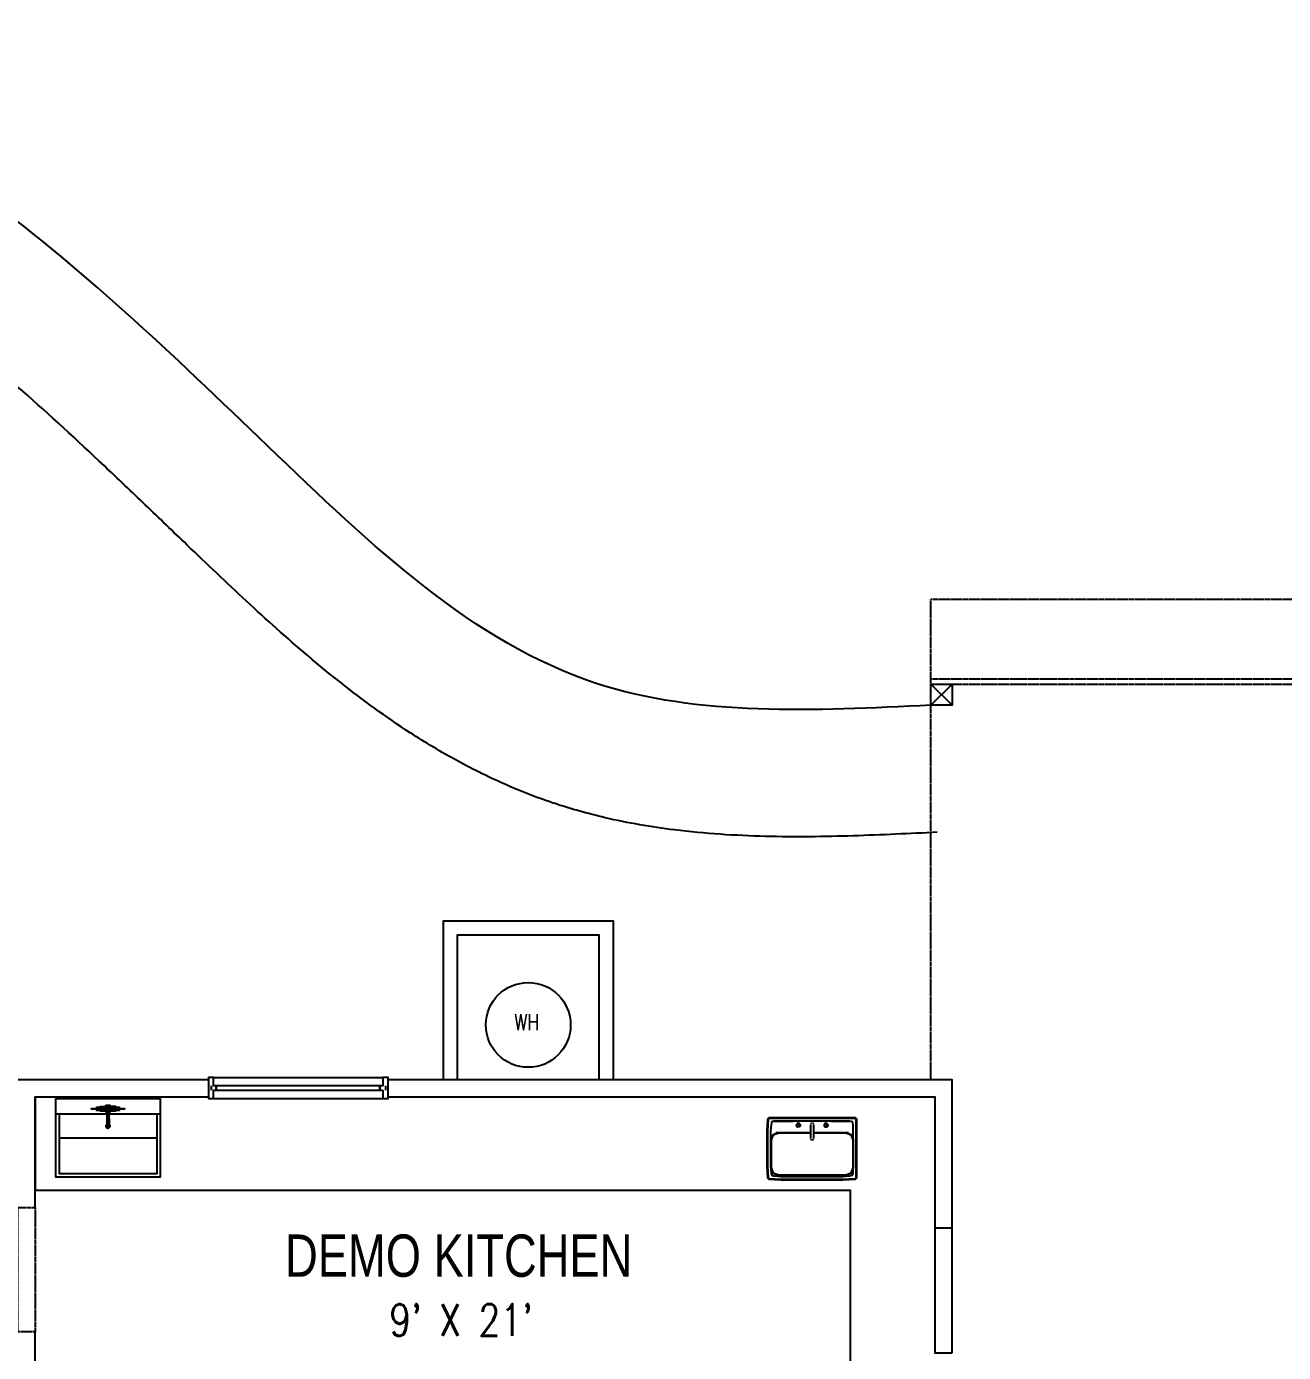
# Model space of a CAD drawing. Header units: inches. Extents: x -625442 to 34963, y -27993 to 66986.
# Drawn here: x 2733.6 to 3089.5, y 21929.4 to 22304.7 of the extents above; entities that cross this region are included whole.
import ezdxf

# ---------------------------------------------------------------- set-up
doc = ezdxf.new("R2010")
doc.units = ezdxf.units.IN
doc.header["$LTSCALE"] = 0.5
doc.header["$MEASUREMENT"] = 0
doc.linetypes.add('HIDDEN2', pattern=[0.1875, 0.125, -0.0625])
for name, color, linetype in [('0-TEXT', 30, 'Continuous'), ('P-ABOVE', 201, 'HIDDEN2'), ('P-BELOW-LIGHT', 143, 'Continuous'), ('P-BELOW-MED', 145, 'Continuous'), ('P-CASEWORK', 140, 'Continuous'), ('P-FIXTURE', 63, 'Continuous'), ('P-WALL', 90, 'Continuous'), ('P-WINDOW', 213, 'Continuous')]:
    doc.layers.add(name, color=color, linetype=linetype)
doc.styles.add('1-4T', font='Zap601Rm.ttf', dxfattribs={"width": 0.8, "height": 12})
doc.styles.add('sapa notes', font='romans.shx', dxfattribs={"width": 0.8})

msp = doc.modelspace()

# ---------------------------------------------------------------- linework, layer by layer
at = {"layer": 'P-ABOVE'}
for p, q in [((2989.69576, 22120.12307), (3450.69576, 22120.12307)), ((2989.69576, 22118.62307), (3450.69576, 22118.62307))]:
    msp.add_line(p, q, dxfattribs=at)
msp.add_lwpolyline([(2989.69576, 22006.62307), (2989.69576, 22142.62307), (3450.69576, 22142.62307), (3450.69576, 21746.62307), (3096.69576, 21746.62307), (3096.69576, 21769.12307)], dxfattribs=at)
msp.add_lwpolyline([(2736.07995, 21935.21405), (2731.18892, 21935.21405), (2731.18892, 21970.42946), (2736.07995, 21970.42946)], close=True, dxfattribs=at)
at = {"layer": 'P-BELOW-LIGHT'}
for points in [[(2786.55537, 22001.34076), (2786.55537, 22003.68845), (2787.33793, 22003.68845), (2787.33793, 22004.8623), (2786.55537, 22004.8623), (2786.55537, 22007.20999), (2785.18588, 22007.20999), (2785.18588, 22001.34076), (2786.55537, 22001.34076), (2834.48745, 22001.34076)], [(2786.55537, 22007.20999), (2834.48745, 22007.20999)], [(2785.96845, 22003.68845), (2785.96845, 22004.8623)], [(2835.27002, 22004.8623), (2835.27002, 22003.68845)], [(2751.92688, 21998.40614), (2751.92688, 21998.40614)]]:
    msp.add_lwpolyline(points, dxfattribs=at)
for points in [[(2834.48745, 22003.68845), (2834.48745, 22001.34076), (2836.05258, 22001.34076), (2836.05258, 22007.20999), (2834.48745, 22007.20999), (2834.48745, 22004.8623), (2833.70489, 22004.8623), (2833.70489, 22003.68845)], [(2753.8833, 21998.79742), (2753.49201, 21998.79742), (2753.49201, 21998.40614), (2753.49201, 21998.01486), (2753.8833, 21998.01486), (2753.8833, 21998.40614), (2753.68766, 21998.40614), (2753.49201, 21998.40614), (2753.10073, 21998.40614), (2752.90509, 21998.40614), (2752.51381, 21998.40614), (2752.31817, 21998.40614), (2752.51381, 21998.40614), (2752.90509, 21998.40614), (2753.10073, 21998.40614), (2753.49201, 21998.40614), (2753.68766, 21998.40614), (2753.8833, 21998.40614)], [(2752.31817, 21998.40614), (2752.12253, 21998.40614), (2751.92688, 21998.40614), (2752.12253, 21998.40614)]]:
    msp.add_lwpolyline(points, close=True, dxfattribs=at)
msp.add_spline([(2989.69576, 22112.62307), (2894.94644, 22118.8197), (2801.91579, 22185.9997), (2627.39861, 22298.64506), (2484.11788, 22259.9656), (2435.19958, 22229.82551), (2365.92688, 22223.32277)], degree=3, dxfattribs=at)
msp.add_open_spline([(2991.46633, 22076.66664), (2983.73361, 22076.28586), (2975.78572, 22075.89243), (2959.54537, 22075.38937), (2951.2522, 22075.27902), (2934.3736, 22075.70732), (2925.78574, 22076.24512), (2910.60551, 22078.13992), (2904.06402, 22079.25348), (2894.99528, 22081.35996), (2892.49455, 22081.99956), (2888.40743, 22083.15193), (2886.82163, 22083.62535), (2883.92788, 22084.54053), (2882.61895, 22084.97392), (2880.02824, 22085.87028), (2878.74326, 22086.33413), (2874.9196, 22087.77024), (2872.41224, 22088.78705), (2865.01461, 22091.9964), (2860.24937, 22094.34743), (2851.02984, 22099.37669), (2846.5752, 22102.05486), (2835.38085, 22109.31577), (2828.85073, 22114.08513), (2816.31388, 22123.97567), (2810.30619, 22129.098), (2798.65899, 22139.48082), (2793.01934, 22144.74201), (2784.65956, 22152.6731), (2781.84951, 22155.36311), (2777.09853, 22159.91983), (2775.14462, 22161.7959), (2771.23791, 22165.54346), (2769.28806, 22167.4124), (2763.44768, 22172.99791), (2759.56626, 22176.69315), (2747.94985, 22187.63874), (2740.24173, 22194.74881), (2724.87549, 22208.3034), (2717.21737, 22214.74734), (2701.96123, 22226.68916), (2694.36368, 22232.18595), (2679.26655, 22241.98926), (2671.76891, 22246.29448), (2658.57836, 22252.72882), (2652.85989, 22255.13067), (2641.48103, 22259.08145), (2635.82167, 22260.63153), (2628.02787, 22262.16122), (2625.90656, 22262.51624), (2622.56733, 22262.97647), (2621.35237, 22263.12354), (2618.89514, 22263.38036), (2617.65573, 22263.48976), (2613.90654, 22263.76073), (2611.36573, 22263.86507), (2603.6328, 22263.9484), (2598.32964, 22263.69722), (2587.51668, 22262.58773), (2582.00723, 22261.72944), (2567.87839, 22258.80599), (2559.18747, 22256.33791), (2541.94098, 22250.1543), (2533.38592, 22246.43938), (2522.89181, 22241.0809), (2520.71479, 22239.92372), (2514.24744, 22236.34926), (2510.02085, 22233.82893), (2505.27291, 22230.78366), (2504.64272, 22230.37496), (2502.76033, 22229.14064), (2501.48801, 22228.28798), (2498.89172, 22226.521), (2497.57, 22225.60816), (2493.52786, 22222.79363), (2490.73118, 22220.81545), (2484.88555, 22216.73191), (2481.83658, 22214.62635), (2475.41606, 22210.38233), (2472.04412, 22208.24338), (2464.89017, 22204.05471), (2461.10708, 22202.00445), (2455.57651, 22199.36638), (2454.04207, 22198.66872), (2451.4419, 22197.55176), (2450.39643, 22197.11925), (2448.45928, 22196.35078), (2447.5702, 22196.01044), (2445.79793, 22195.35663), (2444.91188, 22195.04189), (2442.25525, 22194.13283), (2440.4862, 22193.57371), (2435.19344, 22192.026), (2431.68467, 22191.16705), (2422.73166, 22189.31957), (2417.34038, 22188.54119), (2406.78587, 22187.46345), (2401.62113, 22187.16394), (2391.53348, 22186.85651), (2386.60982, 22186.8489), (2377.01787, 22186.97363), (2372.34931, 22187.10621), (2366.8057, 22187.27728), (2365.7963, 22187.30906), (2364.79429, 22187.3406)], degree=3, knots=[0, 0, 0, 0, 22.276637222, 22.276637222, 44.553274445, 44.553274445, 66.829911667, 66.829911667, 83.407930291, 83.407930291, 89.705526236, 89.705526236, 93.696512164, 93.696512164, 96.991055155, 96.991055155, 100.285598146, 100.285598146, 106.874684128, 106.874684128, 120.052856092, 120.052856092, 133.231028056, 133.231028056, 154.218431796, 154.218431796, 175.205835536, 175.205835536, 196.193239277, 196.193239277, 207.008348568, 207.008348568, 214.650252813, 214.650252813, 222.292157058, 222.292157058, 237.575965547, 237.575965547, 268.143582527, 268.143582527, 298.711199506, 298.711199506, 329.278816486, 329.278816486, 359.846433465, 359.846433465, 383.533038491, 383.533038491, 407.219643516, 407.219643516, 416.062558555, 416.062558555, 421.097053981, 421.097053981, 426.131549408, 426.131549408, 436.20054026, 436.20054026, 456.338521966, 456.338521966, 476.476503672, 476.476503672, 507.494839108, 507.494839108, 538.513174545, 538.513174545, 546.716463222, 546.716463222, 563.123040575, 563.123040575, 565.646070205, 565.646070205, 570.692129464, 570.692129464, 575.738188723, 575.738188723, 585.830307242, 585.830307242, 595.922425761, 595.922425761, 606.014544279, 606.014544279, 616.106662798, 616.106662798, 619.863510877, 619.863510877, 622.328536236, 622.328536236, 624.363978582, 624.363978582, 626.399420928, 626.399420928, 630.470305621, 630.470305621, 638.612075007, 638.612075007, 651.453732913, 651.453732913, 664.29539082, 664.29539082, 677.137048727, 677.137048727, 689.978706634, 689.978706634, 692.8623578, 692.8623578, 692.8623578, 692.8623578], dxfattribs=at)
at = {"layer": 'P-BELOW-MED'}
for p, q in [((2989.69576, 22118.62307), (2995.69576, 22112.62307)), ((2995.69576, 22118.62307), (2989.69576, 22112.62307))]:
    msp.add_line(p, q, dxfattribs=at)
at = {"layer": 'P-CASEWORK'}
msp.add_lwpolyline([(2736.07995, 22001.73204), (2736.07995, 21975.32048), (2966.80474, 21975.32048), (2966.80474, 21923.28196), (2783.22947, 21923.28196)], dxfattribs=at)
at = {"layer": 'P-FIXTURE'}
for points in [[(2741.94919, 22001.34076), (2771.491, 22001.34076), (2771.491, 21996.84101), (2771.491, 21979.03767), (2741.94919, 21979.03767), (2741.94919, 21996.84101)], [(2753.8833, 21998.60178), (2754.27458, 21998.60178)], [(2754.47022, 21998.60178), (2754.27458, 21998.60178)], [(2756.23099, 21998.79742), (2756.23099, 21998.60178), (2756.23099, 21998.40614), (2756.23099, 21998.2105), (2756.42663, 21998.01486), (2756.23099, 21998.01486), (2756.42663, 21997.81922), (2754.47022, 21997.81922), (2754.47022, 21998.01486), (2754.47022, 21998.2105), (2754.47022, 21998.40614), (2754.47022, 21998.60178), (2754.47022, 21998.79742), (2754.47022, 21998.99306), (2756.42663, 21998.99306), (2756.42663, 21998.79742), (2756.62227, 21998.79742), (2756.62227, 21998.99306), (2756.42663, 21998.99306)], [(2756.23099, 21998.79742), (2754.47022, 21998.79742)], [(2757.2092, 21998.60178), (2758.96997, 21998.60178)], [(2758.96997, 21998.60178), (2759.16561, 21998.60178), (2758.96997, 21998.60178), (2759.16561, 21998.60178)], [(2759.16561, 21998.60178), (2759.55689, 21998.60178)], [(2759.94817, 21998.40614), (2759.94817, 21998.79742), (2759.55689, 21998.79742), (2759.55689, 21998.40614), (2759.75253, 21998.40614), (2759.94817, 21998.40614), (2760.14381, 21998.40614), (2760.5351, 21998.40614), (2760.92638, 21998.40614), (2761.12202, 21998.40614), (2760.92638, 21998.40614), (2760.5351, 21998.40614), (2760.14381, 21998.40614), (2759.94817, 21998.40614), (2759.75253, 21998.40614), (2759.55689, 21998.40614), (2759.55689, 21998.01486), (2759.94817, 21998.01486)], [(2754.47022, 21998.40614), (2754.27458, 21998.40614)], [(2754.47022, 21998.2105), (2754.27458, 21998.2105), (2754.47022, 21998.2105), (2754.27458, 21998.2105)], [(2757.01355, 21997.81922), (2758.96997, 21997.81922)], [(2758.96997, 21998.40614), (2759.16561, 21998.40614)], [(2758.96997, 21998.2105), (2759.16561, 21998.2105)], [(2759.55689, 21998.2105), (2759.16561, 21998.2105)], [(2761.31766, 21998.40614), (2761.5133, 21998.40614), (2761.31766, 21998.40614), (2761.12202, 21998.40614), (2761.31766, 21998.40614), (2761.5133, 21998.40614)], [(2967.71908, 21980.21151), (2967.71908, 21982.16792), (2967.71908, 21991.94998), (2967.71908, 21993.90639), (2967.52344, 21994.68896), (2966.74087, 21994.8846), (2961.45856, 21994.8846), (2964.78446, 21994.8846), (2966.74087, 21994.8846), (2961.45856, 21994.8846), (2950.6983, 21994.8846), (2945.22035, 21994.8846), (2947.17676, 21994.8846), (2950.6983, 21994.8846), (2945.22035, 21994.8846), (2944.63342, 21994.68896), (2944.43778, 21993.90639), (2944.24214, 21991.94998), (2944.24214, 21982.16792), (2944.43778, 21980.21151), (2944.63342, 21979.62459), (2945.22035, 21979.42895), (2947.17676, 21979.23331), (2964.78446, 21979.23331), (2966.74087, 21979.42895), (2967.52344, 21979.62459)], [(2756.42663, 21993.31947), (2756.42663, 21993.51511), (2756.42663, 21993.71075)], [(2756.81791, 21992.92819), (2756.81791, 21993.12383)], [(2951.6765, 21993.71075), (2952.06779, 21993.31947), (2952.65471, 21993.71075), (2952.06779, 21994.29768)], [(2951.6765, 21993.90639), (2951.87215, 21994.10204), (2952.06779, 21994.29768), (2952.45907, 21994.10204), (2952.65471, 21993.90639), (2952.65471, 21993.71075), (2952.65471, 21993.51511), (2952.45907, 21993.31947), (2952.65471, 21993.51511), (2952.65471, 21993.71075), (2952.65471, 21993.90639), (2952.45907, 21994.10204), (2952.06779, 21994.29768), (2951.87215, 21994.10204), (2951.6765, 21993.90639), (2951.87215, 21994.10204)], [(2952.06779, 21993.31947), (2951.87215, 21993.31947), (2951.6765, 21993.71075), (2951.87215, 21993.31947)], [(2952.06779, 21993.31947), (2951.87215, 21993.31947), (2951.6765, 21993.71075), (2951.87215, 21993.31947)], [(2952.06779, 21994.29768), (2952.26343, 21994.29768)], [(2952.45907, 21994.10204), (2952.65471, 21993.90639)], [(2952.65471, 21993.71075), (2952.65471, 21993.51511), (2952.45907, 21993.31947), (2952.65471, 21993.51511)], [(2960.48036, 21993.71075), (2959.89343, 21994.29768), (2959.50215, 21993.71075), (2959.89343, 21993.31947)], [(2960.48036, 21993.71075), (2960.28472, 21994.10204), (2959.69779, 21994.10204), (2959.50215, 21993.90639), (2959.50215, 21993.71075), (2959.50215, 21993.51511), (2959.69779, 21993.31947), (2959.89343, 21993.31947), (2960.28472, 21993.31947), (2960.48036, 21993.51511)], [(2959.50215, 21993.90639), (2959.69779, 21994.10204)], [(2960.48036, 21993.71075), (2960.28472, 21994.10204), (2959.69779, 21994.10204), (2959.50215, 21993.90639), (2959.50215, 21993.71075), (2959.50215, 21993.51511), (2959.69779, 21993.31947), (2959.89343, 21993.31947), (2960.28472, 21993.31947), (2960.48036, 21993.51511)], [(2959.89343, 21993.31947), (2959.69779, 21993.31947)], [(2959.89343, 21994.29768), (2960.08907, 21994.29768)], [(2960.28472, 21993.31947), (2960.08907, 21993.31947)], [(2960.28472, 21994.10204), (2960.48036, 21993.90639)], [(2960.48036, 21993.71075), (2960.48036, 21993.51511)]]:
    msp.add_lwpolyline(points, close=True, dxfattribs=at)
for points in [[(2754.27458, 21998.40614), (2753.8833, 21998.40614), (2754.27458, 21998.40614), (2754.27458, 21998.60178), (2754.27458, 21998.79742), (2753.8833, 21998.79742), (2754.27458, 21998.79742), (2753.49201, 21998.79742)], [(2754.47022, 21998.60178), (2754.27458, 21998.60178), (2754.47022, 21998.60178)], [(2754.27458, 21998.60178), (2754.47022, 21998.60178), (2754.27458, 21998.60178)], [(2754.47022, 21998.99306), (2756.42663, 21998.99306)], [(2756.23099, 21998.60178), (2754.47022, 21998.60178), (2756.03535, 21998.60178), (2756.23099, 21998.60178), (2756.42663, 21998.79742), (2756.23099, 21998.79742), (2756.03535, 21998.60178), (2756.03535, 21998.40614), (2756.03535, 21998.2105), (2756.23099, 21998.01486), (2756.23099, 21998.2105), (2754.47022, 21998.2105), (2756.03535, 21998.2105), (2756.23099, 21998.2105), (2756.03535, 21998.2105)], [(2756.42663, 21997.62358), (2756.23099, 21997.62358), (2756.23099, 21997.81922), (2754.47022, 21997.81922), (2756.42663, 21997.81922), (2756.42663, 21998.40614), (2756.42663, 21998.01486), (2756.62227, 21998.01486), (2756.62227, 21997.23229), (2756.62227, 21997.42793), (2756.62227, 21996.44973), (2756.81791, 21996.44973), (2756.81791, 21995.66716), (2757.01355, 21995.66716), (2757.01355, 21994.8846), (2757.01355, 21995.66716), (2757.01355, 21996.44973), (2756.81791, 21996.44973), (2756.81791, 21997.23229), (2756.62227, 21997.42793), (2756.62227, 21998.01486), (2756.62227, 21998.40614), (2756.42663, 21998.40614), (2756.42663, 21998.60178)], [(2755.83971, 21998.99306), (2756.03535, 21999.18871), (2756.23099, 21999.38435), (2756.42663, 21999.38435), (2756.62227, 21999.38435), (2757.01355, 21999.38435), (2757.2092, 21999.38435), (2757.40484, 21999.18871), (2757.60048, 21998.99306)], [(2756.03535, 21998.40614), (2756.03535, 21998.60178), (2756.03535, 21998.40614)], [(2756.23099, 21998.99306), (2756.42663, 21999.18871), (2756.62227, 21999.18871), (2756.81791, 21999.18871), (2757.01355, 21998.99306), (2757.2092, 21998.99306)], [(2756.23099, 21998.79742), (2756.23099, 21998.79742)], [(2756.23099, 21998.60178), (2756.23099, 21998.60178)], [(2756.42663, 21998.99306), (2756.62227, 21998.99306), (2756.42663, 21998.99306)], [(2756.42663, 21998.2105), (2756.42663, 21998.40614), (2756.42663, 21998.60178), (2756.62227, 21998.60178), (2756.81791, 21998.60178), (2757.01355, 21998.60178), (2757.01355, 21998.40614), (2757.01355, 21998.2105), (2756.81791, 21998.01486), (2756.62227, 21998.01486), (2756.42663, 21998.2105), (2756.42663, 21998.40614), (2756.42663, 21998.60178), (2756.42663, 21998.40614), (2756.42663, 21998.2105), (2756.42663, 21997.81922), (2756.42663, 21997.23229), (2756.42663, 21996.44973), (2756.42663, 21995.66716), (2756.42663, 21994.8846), (2756.42663, 21994.29768), (2756.42663, 21993.71075), (2756.42663, 21993.51511)], [(2757.2092, 21998.2105), (2758.96997, 21998.2105), (2757.2092, 21998.2105), (2757.2092, 21998.01486), (2757.01355, 21998.01486), (2757.2092, 21998.2105), (2757.2092, 21998.40614), (2757.2092, 21998.60178), (2757.01355, 21998.79742), (2756.81791, 21998.79742), (2756.62227, 21998.79742), (2756.62227, 21998.99306), (2756.81791, 21998.99306), (2757.01355, 21998.99306), (2757.2092, 21998.79742), (2757.2092, 21998.60178), (2757.40484, 21998.40614), (2757.2092, 21998.2105), (2757.2092, 21998.01486), (2757.01355, 21997.81922), (2758.96997, 21997.81922), (2758.96997, 21998.01486), (2758.96997, 21998.2105), (2758.96997, 21998.40614), (2758.96997, 21998.60178), (2758.96997, 21998.79742), (2758.96997, 21998.99306), (2757.01355, 21998.99306), (2758.96997, 21998.99306)], [(2757.01355, 21995.66716), (2757.01355, 21996.44973), (2757.01355, 21997.23229), (2756.81791, 21997.23229), (2756.81791, 21998.01486), (2756.62227, 21998.01486), (2756.62227, 21998.60178), (2756.62227, 21998.40614), (2756.62227, 21998.60178), (2756.81791, 21998.40614), (2756.81791, 21998.01486), (2757.01355, 21998.01486), (2757.01355, 21997.23229), (2757.01355, 21996.44973)], [(2756.81791, 21998.99306), (2756.81791, 21998.99306)], [(2756.81791, 21998.99306), (2756.81791, 21998.79742)], [(2756.81791, 21998.60178), (2756.81791, 21998.40614), (2757.01355, 21998.40614), (2757.01355, 21998.01486), (2757.01355, 21997.81922), (2757.01355, 21997.23229)], [(2757.01355, 21998.99306), (2757.01355, 21998.99306)], [(2757.01355, 21998.79742), (2758.96997, 21998.79742), (2757.2092, 21998.79742), (2757.01355, 21998.79742), (2757.01355, 21998.99306)], [(2757.2092, 21998.79742), (2757.01355, 21998.79742), (2757.2092, 21998.79742)], [(2757.01355, 21993.51511), (2757.01355, 21993.71075), (2757.01355, 21994.29768), (2757.01355, 21994.8846), (2757.01355, 21995.66716), (2757.01355, 21996.44973), (2757.01355, 21997.23229), (2757.01355, 21997.81922), (2757.01355, 21998.2105), (2757.01355, 21998.40614), (2757.01355, 21998.60178), (2757.01355, 21998.40614), (2757.01355, 21998.2105)], [(2757.01355, 21998.60178), (2757.01355, 21998.40614), (2757.01355, 21997.81922)], [(2757.2092, 21998.60178), (2757.2092, 21998.79742), (2757.2092, 21998.60178)], [(2759.94817, 21998.79742), (2759.16561, 21998.79742), (2759.55689, 21998.79742), (2759.16561, 21998.79742), (2759.16561, 21998.60178), (2759.16561, 21998.40614), (2758.96997, 21998.40614), (2757.40484, 21998.40614), (2757.2092, 21998.40614), (2757.40484, 21998.40614), (2757.2092, 21998.40614)], [(2757.2092, 21998.60178), (2757.2092, 21998.60178)], [(2758.96997, 21998.60178), (2759.16561, 21998.60178), (2758.96997, 21998.60178)], [(2756.42663, 21996.84101), (2741.94919, 21996.84101)], [(2770.51279, 21996.84101), (2770.51279, 21980.01587), (2742.92739, 21980.01587), (2742.92739, 21996.84101)], [(2751.92688, 21998.40614), (2753.8833, 21998.40614)], [(2753.49201, 21998.01486), (2754.27458, 21998.01486), (2753.8833, 21998.01486), (2754.27458, 21998.01486), (2754.27458, 21998.2105), (2754.27458, 21998.40614), (2754.47022, 21998.40614), (2756.03535, 21998.40614), (2756.23099, 21998.40614)], [(2754.27458, 21998.2105), (2753.8833, 21998.2105)], [(2754.27458, 21998.2105), (2753.8833, 21998.2105), (2754.27458, 21998.2105)], [(2754.47022, 21998.2105), (2754.27458, 21998.2105), (2754.47022, 21998.2105)], [(2754.47022, 21998.01486), (2756.23099, 21998.01486)], [(2756.42663, 21997.42793), (2756.23099, 21997.42793), (2756.03535, 21997.62358), (2755.83971, 21997.81922)], [(2756.42663, 21997.23229), (2756.42663, 21997.81922), (2756.42663, 21998.01486), (2756.42663, 21997.23229), (2756.62227, 21997.23229), (2756.62227, 21996.44973), (2756.62227, 21995.66716), (2756.81791, 21995.66716), (2756.81791, 21994.8846), (2757.01355, 21994.8846), (2757.01355, 21994.10204), (2757.01355, 21993.71075), (2757.2092, 21993.71075), (2757.2092, 21993.51511), (2757.2092, 21993.31947), (2757.01355, 21993.31947), (2757.01355, 21993.12383), (2756.81791, 21993.12383), (2756.62227, 21993.12383), (2756.42663, 21993.12383), (2756.23099, 21993.31947), (2756.23099, 21993.12383), (2756.42663, 21993.12383), (2756.42663, 21992.92819), (2756.62227, 21992.92819), (2756.81791, 21992.92819), (2757.01355, 21993.12383), (2757.2092, 21993.31947), (2757.2092, 21993.51511), (2757.2092, 21993.31947)], [(2756.23099, 21998.01486), (2756.23099, 21997.81922), (2756.23099, 21998.01486)], [(2756.42663, 21996.44973), (2756.42663, 21997.23229), (2756.42663, 21996.44973), (2756.62227, 21996.44973), (2756.62227, 21995.66716), (2756.62227, 21994.68896), (2756.81791, 21994.8846), (2756.81791, 21994.10204), (2757.01355, 21994.10204), (2757.01355, 21993.51511), (2757.01355, 21993.71075), (2757.01355, 21993.31947), (2757.01355, 21993.12383)], [(2757.01355, 21993.31947), (2757.01355, 21993.51511), (2756.81791, 21993.51511), (2756.81791, 21994.10204), (2756.62227, 21994.10204), (2756.62227, 21994.68896), (2756.62227, 21994.8846), (2756.62227, 21995.66716), (2756.42663, 21995.66716), (2756.42663, 21996.44973), (2756.42663, 21995.66716)], [(2756.81791, 21993.31947), (2756.81791, 21993.51511), (2756.62227, 21993.51511), (2756.62227, 21994.10204), (2756.62227, 21994.8846), (2756.42663, 21994.8846), (2756.42663, 21995.66716), (2756.42663, 21994.8846)], [(2756.62227, 21993.12383), (2756.62227, 21993.51511), (2756.62227, 21994.10204), (2756.42663, 21994.10204), (2756.42663, 21994.8846), (2756.42663, 21994.10204), (2756.42663, 21994.29768)], [(2757.01355, 21997.81922), (2757.01355, 21997.81922)], [(2757.2092, 21997.81922), (2757.01355, 21997.62358)], [(2757.60048, 21997.81922), (2757.40484, 21997.62358), (2757.2092, 21997.42793), (2757.01355, 21997.42793)], [(2771.491, 21996.84101), (2757.01355, 21996.84101)], [(2757.01355, 21994.8846), (2757.01355, 21994.10204), (2757.01355, 21994.29768)], [(2757.2092, 21998.2105), (2757.2092, 21998.2105)], [(2757.2092, 21998.01486), (2757.2092, 21998.2105), (2757.2092, 21998.01486)], [(2758.96997, 21998.01486), (2757.2092, 21998.01486)], [(2758.96997, 21998.2105), (2759.16561, 21998.2105), (2758.96997, 21998.2105)], [(2759.16561, 21998.2105), (2758.96997, 21998.2105), (2759.16561, 21998.2105)], [(2759.16561, 21998.40614), (2759.55689, 21998.40614), (2759.16561, 21998.40614), (2759.16561, 21998.2105), (2759.16561, 21998.01486), (2759.55689, 21998.01486), (2759.16561, 21998.01486), (2759.94817, 21998.01486)], [(2759.16561, 21998.2105), (2759.55689, 21998.2105)], [(2761.31766, 21998.40614), (2759.55689, 21998.40614)], [(2759.75253, 21998.40614), (2760.92638, 21998.40614)], [(2761.12202, 21998.40614), (2761.12202, 21998.40614)], [(2761.5133, 21998.40614), (2761.5133, 21998.40614)], [(2947.17676, 21995.86281), (2943.85086, 21995.86281), (2943.65522, 21995.66716), (2943.45958, 21995.47152), (2943.26393, 21991.94998), (2943.45958, 21991.94998), (2943.45958, 21982.36357)], [(2964.78446, 21995.86281), (2947.17676, 21995.86281), (2947.17676, 21995.66716), (2943.85086, 21995.66716), (2943.65522, 21995.47152), (2943.45958, 21991.94998)], [(2968.69729, 21991.94998), (2968.69729, 21995.47152), (2968.50164, 21995.66716), (2968.306, 21995.86281), (2964.78446, 21995.86281), (2964.78446, 21995.66716), (2947.17676, 21995.66716)], [(2968.69729, 21982.16792), (2968.69729, 21991.94998), (2968.50164, 21991.94998), (2968.50164, 21995.47152), (2968.306, 21995.66716), (2964.78446, 21995.66716)], [(2756.23099, 21993.71075), (2756.23099, 21993.51511), (2756.23099, 21993.31947), (2756.23099, 21993.51511), (2756.23099, 21993.71075), (2756.42663, 21993.71075), (2756.42663, 21994.10204), (2756.42663, 21993.51511), (2756.62227, 21993.51511), (2756.62227, 21993.31947)], [(2756.23099, 21993.51511), (2756.23099, 21993.31947), (2756.23099, 21993.12383)], [(2756.42663, 21993.31947), (2756.42663, 21993.31947)], [(2756.42663, 21993.31947), (2756.42663, 21993.31947)], [(2756.42663, 21993.12383), (2756.42663, 21992.92819)], [(2756.42663, 21993.12383), (2756.42663, 21993.12383)], [(2756.62227, 21993.12383), (2756.62227, 21992.92819), (2756.62227, 21993.12383)], [(2757.01355, 21993.31947), (2757.01355, 21993.31947)], [(2757.2092, 21993.51511), (2757.2092, 21993.71075)], [(2757.2092, 21993.31947), (2757.2092, 21993.31947)], [(2943.26393, 21991.94998), (2943.26393, 21982.16792), (2943.45958, 21982.36357), (2943.65522, 21978.84203), (2943.85086, 21978.64638), (2947.17676, 21978.45074)], [(2944.63342, 21990.18921), (2944.43778, 21989.99357), (2944.43778, 21989.60229), (2945.02471, 21990.97178), (2946.58983, 21991.5587), (2946.19855, 21991.5587), (2945.80727, 21991.5587)], [(2946.58983, 21991.5587), (2945.02471, 21990.97178), (2944.43778, 21989.60229)], [(2945.61163, 21991.36306), (2945.02471, 21990.97178), (2944.63342, 21990.38485)], [(2955.58933, 21991.5587), (2946.58983, 21991.5587), (2955.58933, 21991.5587)], [(2955.78497, 21994.29768), (2955.58933, 21994.10204)], [(2955.58933, 21993.90639), (2955.58933, 21993.71075), (2955.58933, 21993.51511), (2955.58933, 21993.31947), (2955.58933, 21993.12383), (2955.58933, 21992.92819), (2955.58933, 21992.73255), (2955.58933, 21992.53691), (2955.58933, 21992.34126), (2955.58933, 21992.14562), (2955.58933, 21991.94998), (2955.58933, 21991.75434), (2955.58933, 21991.5587), (2955.58933, 21991.36306), (2955.58933, 21991.16742), (2955.58933, 21990.97178), (2955.58933, 21990.77614), (2955.58933, 21990.58049), (2955.58933, 21990.38485), (2955.58933, 21990.18921), (2955.58933, 21989.99357)], [(2956.17625, 21994.49332), (2955.98061, 21994.49332)], [(2955.98061, 21994.49332), (2955.98061, 21994.49332)], [(2956.56753, 21994.10204), (2956.37189, 21994.29768)], [(2956.56753, 21989.99357), (2956.56753, 21990.18921), (2956.56753, 21990.38485), (2956.56753, 21990.58049), (2956.56753, 21990.77614), (2956.56753, 21990.97178), (2956.56753, 21991.16742), (2956.56753, 21991.36306), (2956.56753, 21991.5587), (2956.56753, 21991.75434), (2956.56753, 21991.94998), (2956.56753, 21992.14562), (2956.56753, 21992.34126), (2956.56753, 21992.53691), (2956.56753, 21992.73255), (2956.56753, 21992.92819), (2956.56753, 21993.12383), (2956.56753, 21993.31947), (2956.56753, 21993.51511), (2956.56753, 21993.71075), (2956.56753, 21993.90639)], [(2965.56703, 21991.5587), (2956.56753, 21991.5587), (2965.56703, 21991.5587)], [(2964.78446, 21978.2551), (2968.306, 21978.45074), (2968.50164, 21978.64638), (2968.69729, 21978.84203), (2968.69729, 21982.16792), (2968.50164, 21982.36357), (2968.50164, 21991.94998)], [(2966.34959, 21991.5587), (2965.95831, 21991.5587), (2965.56703, 21991.5587), (2967.13216, 21990.97178), (2967.71908, 21989.60229), (2967.71908, 21989.99357), (2967.52344, 21990.18921)], [(2967.71908, 21989.60229), (2967.13216, 21990.97178), (2965.56703, 21991.5587)], [(2967.52344, 21990.38485), (2967.13216, 21990.97178), (2966.54523, 21991.36306)], [(2742.92739, 21990.18921), (2770.51279, 21990.18921)], [(2944.43778, 21989.60229), (2944.43778, 21981.77664), (2944.43778, 21989.60229)], [(2955.58933, 21989.79793), (2955.78497, 21989.60229)], [(2955.98061, 21989.60229), (2955.98061, 21989.60229)], [(2955.98061, 21989.60229), (2956.17625, 21989.60229)], [(2956.37189, 21989.60229), (2956.56753, 21989.79793)], [(2967.71908, 21981.77664), (2967.71908, 21989.60229), (2967.71908, 21981.77664)], [(2943.26393, 21982.16792), (2943.45958, 21978.84203), (2943.65522, 21978.64638), (2943.85086, 21978.45074), (2947.17676, 21978.2551), (2947.17676, 21978.45074), (2964.78446, 21978.45074)], [(2945.80727, 21979.82023), (2946.19855, 21979.62459), (2946.58983, 21979.62459), (2945.02471, 21980.21151), (2944.43778, 21981.77664), (2944.43778, 21981.38536), (2944.63342, 21980.99408)], [(2944.43778, 21981.77664), (2945.02471, 21980.21151), (2946.58983, 21979.62459)], [(2944.63342, 21980.79844), (2945.02471, 21980.21151), (2945.61163, 21979.82023)], [(2947.17676, 21978.2551), (2964.78446, 21978.2551), (2964.78446, 21978.45074), (2968.306, 21978.64638), (2968.50164, 21978.84203), (2968.50164, 21982.36357)], [(2967.52344, 21980.99408), (2967.71908, 21981.38536), (2967.71908, 21981.77664), (2967.13216, 21980.21151), (2965.56703, 21979.62459), (2965.95831, 21979.62459), (2966.34959, 21979.82023)], [(2965.56703, 21979.62459), (2967.13216, 21980.21151), (2967.71908, 21981.77664)], [(2966.54523, 21979.82023), (2967.13216, 21980.21151), (2967.52344, 21980.79844)], [(2946.58983, 21979.62459), (2965.56703, 21979.62459), (2946.58983, 21979.62459)]]:
    msp.add_lwpolyline(points, dxfattribs=at)
msp.add_circle((2875.69576, 22022.12307), 12, dxfattribs=at)
at = {"layer": 'P-WALL'}
for points in [[(2989.69576, 22118.62307), (2995.69576, 22118.62307), (2995.69576, 22112.62307), (2989.69576, 22112.62307)], [(2995.69576, 21929.34481), (2995.69576, 21964.56022), (2990.80474, 21964.56022), (2990.80474, 21929.34481)]]:
    msp.add_lwpolyline(points, close=True, dxfattribs=at)
for points in [[(2851.69576, 22006.62307), (2851.69576, 22051.62307), (2899.69576, 22051.62307), (2899.69576, 22006.62307)], [(2855.69576, 22006.62307), (2855.69576, 22047.62307), (2895.69576, 22047.62307), (2895.69576, 22006.62307)], [(2785.18588, 22006.62307), (2699.88634, 22006.62307)], [(2995.69576, 21964.56022), (2995.69576, 22006.62307), (2836.05258, 22006.62307)], [(2736.07995, 21970.42946), (2736.07995, 22001.73204), (2785.18588, 22001.73204)], [(2836.05258, 22001.73204), (2990.80474, 22001.73204), (2990.80474, 21964.56022)], [(2739.99277, 21892.17299), (2736.07995, 21892.17299), (2736.07995, 21935.21405)]]:
    msp.add_lwpolyline(points, dxfattribs=at)
at = {"layer": 'P-WINDOW'}
msp.add_lwpolyline([(2787.33793, 22003.68845), (2833.70489, 22003.68845), (2833.70489, 22004.8623), (2787.33793, 22004.8623)], close=True, dxfattribs=at)

# ---------------------------------------------------------------- texts
at = {"layer": '0-TEXT', "width": 0.8}
for s, height, style, p in [('WH', 4.4955, 'sapa notes', (2871.7714, 22020.65883)), ('DEMO KITCHEN', 11.988, '1-4T', (2806.84626, 21950.82239)), ("9' X 21'", 8.991, 'sapa notes', (2836.34148, 21934.09984))]:
    msp.add_text(s, height=height, dxfattribs=dict(at, style=style)).set_placement(p)

doc.saveas('drawing.dxf')
